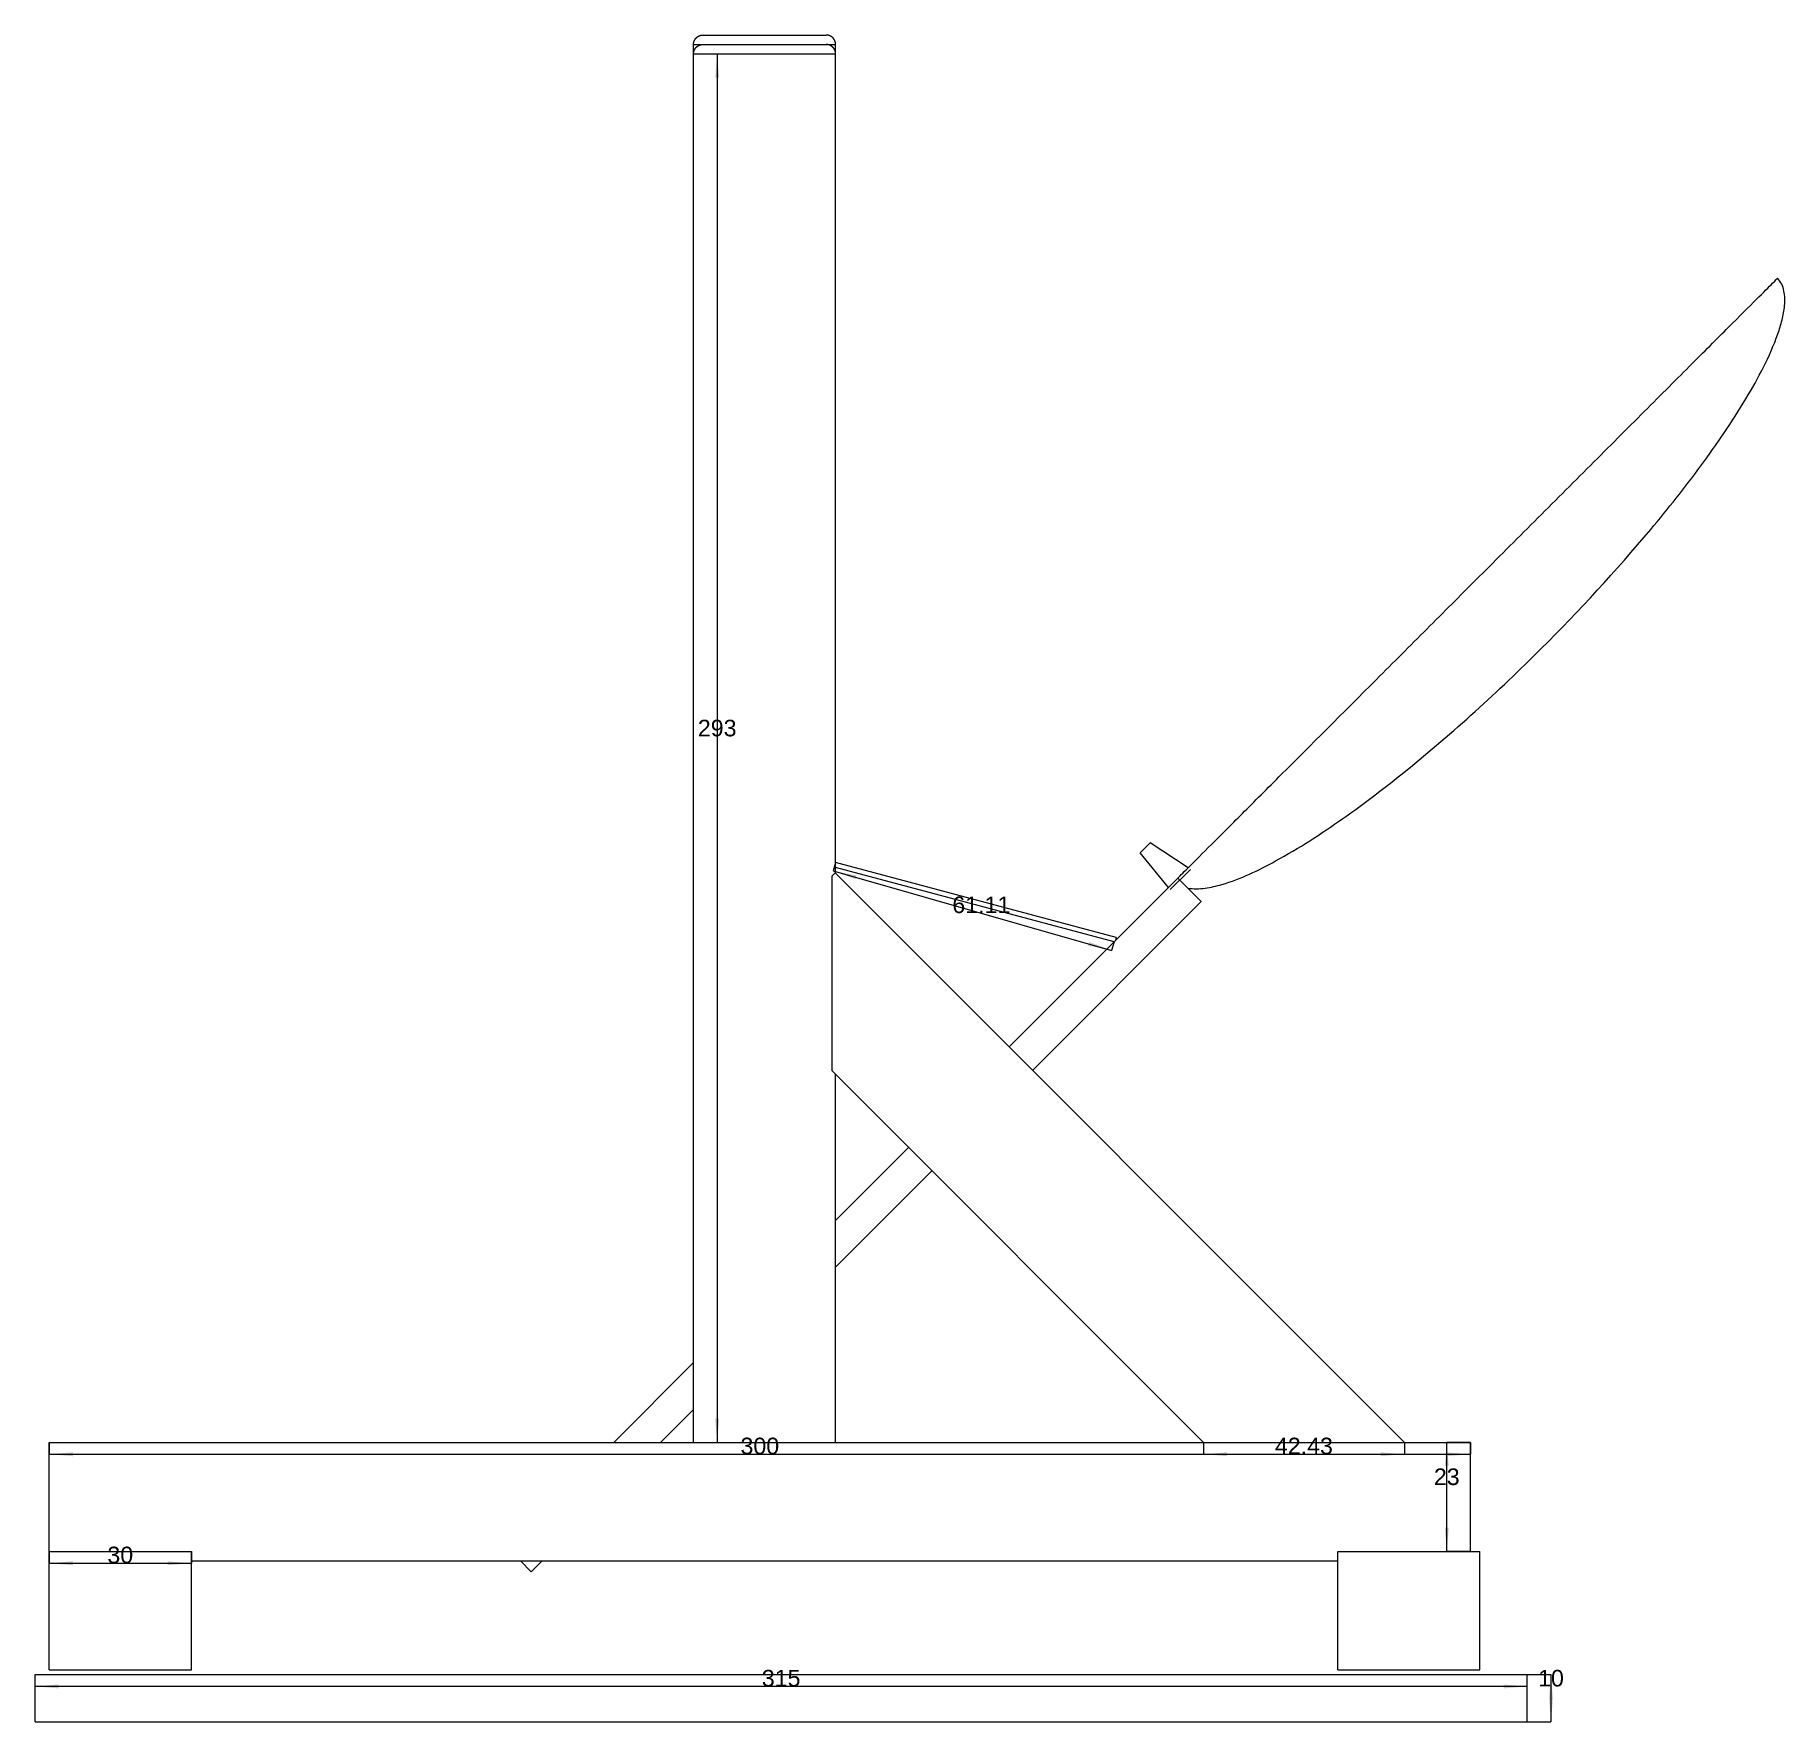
# Model space of a CAD drawing. Header units: millimetres. Extents: x 55 to 425, y 41 to 397.
import ezdxf
from ezdxf.enums import TextEntityAlignment as Align

# ---------------------------------------------------------------- set-up
doc = ezdxf.new("R2010")
doc.units = ezdxf.units.MM
doc.layers.get('0').update_dxf_attribs({"linetype": 'CONTINUOUS'})
for name, color, linetype in [('Dimension006', 7, 'CONTINUOUS'), ('Dimension007', 7, 'CONTINUOUS'), ('Dimension008', 7, 'CONTINUOUS'), ('Dimension009', 7, 'CONTINUOUS'), ('Dimension010', 7, 'CONTINUOUS'), ('Dimension011', 7, 'CONTINUOUS'), ('Dimension012', 7, 'CONTINUOUS'), ('Dimension013', 7, 'CONTINUOUS'), ('View001', 7, 'CONTINUOUS')]:
    doc.layers.add(name, color=color, linetype=linetype)
doc.styles.get("Standard").update_dxf_attribs({"font": 'arial.ttf'})
doc.dimstyles.get("Standard").update_dxf_attribs({"dimscale": 0, "dimtxt": 2.5, "dimasz": 2.5, "dimexe": 1.25, "dimexo": 0.625, "dimtad": 1, "dimtxsty": 'STANDARD', "dimcen": 2.5, "dimazin": 3, "dimtfac": 1, "dimtmove": 0, "dimatfit": 3})

# ---------------------------------------------------------------- blocks, each defined once
blk = doc.blocks.new('*Dimension006')
at = {"color": 0}
for points in [[(198.729, 388.412), (199.562, 388.412), (199.145, 393.412)], [(198.729, 105.412), (199.562, 105.412), (199.145, 100.412)]]:
    blk.add_solid(points, dxfattribs=at)
at = {"layer": 'Dimension006'}
for p, q in [((194.145, 393.412), (199.145, 393.412)), ((199.145, 393.412), (199.145, 100.412)), ((194.145, 100.412), (199.145, 100.412))]:
    blk.add_line(p, q, dxfattribs=at)
blk.add_text('293', height=3.5, dxfattribs=at).set_placement((199.145, 249.412), align=Align.CENTER)
blk = doc.blocks.new('*Dimension007')
at = {"color": 0}
for points in [[(63.1454, 75.3291), (63.1454, 74.4957), (58.1454, 74.9124)], [(83.1454, 75.3291), (83.1454, 74.4957), (88.1454, 74.9124)]]:
    blk.add_solid(points, dxfattribs=at)
at = {"layer": 'Dimension007'}
for p, q in [((58.1454, 77.4124), (58.1454, 74.9124)), ((58.1454, 74.9124), (88.1454, 74.9124)), ((88.1454, 77.4124), (88.1454, 74.9124))]:
    blk.add_line(p, q, dxfattribs=at)
blk.add_text('30', height=3.5, dxfattribs=at).set_placement((73.1454, 74.9124), align=Align.CENTER)
blk = doc.blocks.new('*Dimension008')
at = {"color": 0}
for points in [[(353.562, 95.4124), (352.729, 95.4124), (353.145, 100.412)], [(353.562, 82.4124), (352.729, 82.4124), (353.145, 77.4124)]]:
    blk.add_solid(points, dxfattribs=at)
at = {"layer": 'Dimension008'}
for p, q in [((358.145, 100.412), (353.145, 100.412)), ((353.145, 77.4124), (353.145, 100.412)), ((358.145, 77.4124), (353.145, 77.4124))]:
    blk.add_line(p, q, dxfattribs=at)
blk.add_text('23', height=3.5, dxfattribs=at).set_placement((353.145, 91.4124), align=Align.CENTER)
blk = doc.blocks.new('*Dimension009')
at = {"color": 0}
for points in [[(60.1454, 48.4957), (60.1454, 49.3291), (55.1454, 48.9124)], [(365.145, 48.4957), (365.145, 49.3291), (370.145, 48.9124)]]:
    blk.add_solid(points, dxfattribs=at)
at = {"layer": 'Dimension009'}
for p, q in [((55.1454, 41.4124), (55.1454, 48.9124)), ((370.145, 48.9124), (55.1454, 48.9124)), ((370.145, 41.4124), (370.145, 48.9124))]:
    blk.add_line(p, q, dxfattribs=at)
blk.add_text('315', height=3.5, dxfattribs=at).set_placement((212.645, 48.9124), align=Align.CENTER)
blk = doc.blocks.new('*Dimension010')
at = {"color": 0}
for points in [[(374.729, 46.4124), (375.562, 46.4124), (375.145, 51.4124)], [(374.729, 46.4124), (375.562, 46.4124), (375.145, 41.4124)]]:
    blk.add_solid(points, dxfattribs=at)
at = {"layer": 'Dimension010'}
for p, q in [((370.145, 51.4124), (375.145, 51.4124)), ((375.145, 51.4124), (375.145, 41.4124)), ((370.145, 41.4124), (375.145, 41.4124))]:
    blk.add_line(p, q, dxfattribs=at)
blk.add_text('10', height=3.5, dxfattribs=at).set_placement((375.145, 48.9124), align=Align.CENTER)
blk = doc.blocks.new('*Dimension011')
at = {"color": 0}
for points in [[(228.562, 220.059), (228.333, 219.258), (223.64, 221.031)], [(277.705, 206.025), (277.477, 205.224), (282.399, 204.252)]]:
    blk.add_solid(points, dxfattribs=at)
at = {"layer": 'Dimension011'}
for p, q in [((224.145, 222.803), (223.64, 221.031)), ((223.64, 221.031), (282.399, 204.252)), ((282.905, 206.023), (282.399, 204.252))]:
    blk.add_line(p, q, dxfattribs=at)
blk.add_text('61.11', height=3.5, dxfattribs=at).set_placement((254.898, 212.105), align=Align.CENTER)
blk = doc.blocks.new('*Dimension012')
at = {"color": 0}
for points in [[(63.1454, 98.3291), (63.1454, 97.4957), (58.1454, 97.9124)], [(353.145, 98.3291), (353.145, 97.4957), (358.145, 97.9124)]]:
    blk.add_solid(points, dxfattribs=at)
at = {"layer": 'Dimension012'}
for p, q in [((58.1454, 100.412), (58.1454, 97.9124)), ((358.145, 100.412), (358.145, 97.9124)), ((58.1454, 97.9124), (358.145, 97.9124))]:
    blk.add_line(p, q, dxfattribs=at)
blk.add_text('300', height=3.5, dxfattribs=at).set_placement((208.145, 97.9124), align=Align.CENTER)
blk = doc.blocks.new('*Dimension013')
at = {"color": 0}
for points in [[(306.781, 98.3291), (306.781, 97.4957), (301.781, 97.9124)], [(339.208, 98.3291), (339.208, 97.4957), (344.208, 97.9124)]]:
    blk.add_solid(points, dxfattribs=at)
at = {"layer": 'Dimension013'}
for p, q in [((301.781, 100.412), (301.781, 97.9124)), ((344.208, 100.412), (344.208, 97.9124)), ((301.781, 97.9124), (344.208, 97.9124))]:
    blk.add_line(p, q, dxfattribs=at)
blk.add_text('42.43', height=3.5, dxfattribs=at).set_placement((322.994, 97.9124), align=Align.CENTER)

msp = doc.modelspace()

# ---------------------------------------------------------------- linework, layer by layer
at = {"layer": 'View001'}
for p, q in [((194.145, 393.412), (194.145, 395.412)), ((194.145, 395.412), (224.145, 395.412)), ((196.145, 397.412), (222.145, 397.412)), ((196.145, 395.412), (222.145, 395.412)), ((224.145, 393.412), (224.145, 395.412)), ((194.145, 100.412), (194.145, 393.412)), ((194.145, 393.412), (224.145, 393.412)), ((224.145, 220.475), (224.145, 393.412)), ((288.431, 224.849), (290.552, 226.97)), ((298.532, 221.65), (290.552, 226.97)), ((283.357, 206.937), (224.145, 222.803)), ((282.905, 206.023), (224.145, 221.767)), ((294.416, 217.534), (288.431, 224.849)), ((224.023, 220.597), (223.316, 219.89)), ((223.316, 219.89), (223.316, 178.878)), ((344.208, 100.412), (224.023, 220.597)), ((260.751, 183.869), (296.381, 219.499)), ((294.795, 217.07), (299.038, 221.313)), ((301.331, 214.549), (296.381, 219.499)), ((265.701, 178.919), (301.331, 214.549)), ((283.357, 206.937), (283.188, 206.306)), ((301.781, 100.412), (223.316, 178.878)), ((224.145, 100.412), (224.145, 178.048)), ((224.145, 147.264), (239.538, 162.656)), ((224.145, 137.364), (244.487, 157.706)), ((177.294, 100.412), (194.145, 117.264)), ((187.194, 100.412), (194.145, 107.364)), ((58.1454, 77.4124), (58.1454, 100.412)), ((58.1454, 100.412), (358.145, 100.412)), ((358.145, 77.4124), (358.145, 100.412)), ((58.1454, 52.4124), (58.1454, 77.4124)), ((58.1454, 77.4124), (88.1454, 77.4124)), ((88.1454, 52.4124), (88.1454, 77.4124)), ((88.1454, 75.4124), (330.145, 75.4124)), ((159.909, 73.1279), (157.625, 75.4124)), ((159.909, 73.1279), (162.194, 75.4124)), ((330.145, 52.4124), (330.145, 77.4124)), ((330.145, 77.4124), (360.145, 77.4124)), ((360.145, 52.4124), (360.145, 77.4124)), ((58.1454, 52.4124), (88.1454, 52.4124)), ((330.145, 52.4124), (360.145, 52.4124)), ((55.1454, 41.4124), (55.1454, 51.4124)), ((55.1454, 51.4124), (370.145, 51.4124)), ((370.145, 41.4124), (370.145, 51.4124)), ((55.1454, 41.4124), (370.145, 41.4124))]:
    msp.add_line(p, q, dxfattribs=at)
for points in [[(194.145, 395.412), (194.158, 395.636), (194.196, 395.857), (194.258, 396.073), (194.344, 396.28), (194.452, 396.476), (194.582, 396.659), (194.731, 396.827), (194.898, 396.976), (195.081, 397.106), (195.278, 397.214), (195.485, 397.3), (195.7, 397.362), (195.922, 397.4), (196.145, 397.412)], [(194.145, 395.412), (194.158, 395.636), (194.196, 395.857), (194.258, 396.073), (194.344, 396.28), (194.452, 396.476), (194.582, 396.659), (194.731, 396.827), (194.898, 396.976), (195.081, 397.106), (195.278, 397.214), (195.485, 397.3), (195.7, 397.362), (195.922, 397.4), (196.145, 397.412)], [(194.145, 393.412), (194.158, 393.636), (194.196, 393.857), (194.258, 394.073), (194.344, 394.28), (194.452, 394.476), (194.582, 394.659), (194.731, 394.827), (194.898, 394.976), (195.081, 395.106), (195.278, 395.214), (195.485, 395.3), (195.7, 395.362), (195.922, 395.4), (196.145, 395.412)], [(194.145, 393.412), (194.158, 393.636), (194.196, 393.857), (194.258, 394.073), (194.344, 394.28), (194.452, 394.476), (194.582, 394.659), (194.731, 394.827), (194.898, 394.976), (195.081, 395.106), (195.278, 395.214), (195.485, 395.3), (195.7, 395.362), (195.922, 395.4), (196.145, 395.412)]]:
    msp.add_open_spline(points, degree=1, dxfattribs=at)
for points, degree, knots in [([(224.145, 395.412), (224.133, 395.636), (224.095, 395.857), (224.033, 396.073), (223.947, 396.28), (223.839, 396.476), (223.709, 396.659), (223.56, 396.827), (223.392, 396.976), (223.21, 397.106), (223.013, 397.214), (222.806, 397.3), (222.59, 397.362), (222.369, 397.4), (222.145, 397.412)], 1, [0, 0, 0.1122, 0.224399, 0.336599, 0.448799, 0.560999, 0.673198, 0.785398, 0.897598, 1.0098, 1.122, 1.2342, 1.3464, 1.4586, 1.5708, 1.5708]), ([(224.145, 395.412), (224.133, 395.636), (224.095, 395.857), (224.033, 396.073), (223.947, 396.28), (223.839, 396.476), (223.709, 396.659), (223.56, 396.827), (223.392, 396.976), (223.21, 397.106), (223.013, 397.214), (222.806, 397.3), (222.59, 397.362), (222.369, 397.4), (222.145, 397.412)], 1, [0, 0, 0.1122, 0.224399, 0.336599, 0.448799, 0.560999, 0.673198, 0.785398, 0.897598, 1.0098, 1.122, 1.2342, 1.3464, 1.4586, 1.5708, 1.5708]), ([(224.145, 393.412), (224.133, 393.636), (224.095, 393.857), (224.033, 394.073), (223.947, 394.28), (223.839, 394.476), (223.709, 394.659), (223.56, 394.827), (223.392, 394.976), (223.21, 395.106), (223.013, 395.214), (222.806, 395.3), (222.59, 395.362), (222.369, 395.4), (222.145, 395.412)], 1, [0, 0, 0.1122, 0.224399, 0.336599, 0.448799, 0.560999, 0.673198, 0.785398, 0.897598, 1.0098, 1.122, 1.2342, 1.3464, 1.4586, 1.5708, 1.5708]), ([(224.145, 393.412), (224.133, 393.636), (224.095, 393.857), (224.033, 394.073), (223.947, 394.28), (223.839, 394.476), (223.709, 394.659), (223.56, 394.827), (223.392, 394.976), (223.21, 395.106), (223.013, 395.214), (222.806, 395.3), (222.59, 395.362), (222.369, 395.4), (222.145, 395.412)], 1, [0, 0, 0.1122, 0.224399, 0.336599, 0.448799, 0.560999, 0.673198, 0.785398, 0.897598, 1.0098, 1.122, 1.2342, 1.3464, 1.4586, 1.5708, 1.5708]), ([(296.381, 219.499), (296.909, 220.027), (297.75, 220.868), (298.929, 222.047), (300.108, 223.226), (301.625, 224.744), (303.481, 226.599), (305.334, 228.452), (307.524, 230.642), (310.011, 233.13), (312.498, 235.616), (315.281, 238.399), (318.291, 241.409), (324.307, 247.425), (331.23, 254.348), (338.306, 261.424), (341.843, 264.962), (345.418, 268.536), (348.943, 272.062), (352.47, 275.588), (355.948, 279.066), (359.313, 282.431), (363.063, 286.181), (366.953, 290.071), (370.893, 294.012), (374.833, 297.951), (378.821, 301.94), (382.739, 305.857), (386.656, 309.774), (390.499, 313.618), (394.138, 317.256), (397.776, 320.894), (401.207, 324.325), (404.313, 327.431), (407.421, 330.539), (410.202, 333.32), (412.579, 335.698), (414.959, 338.077), (416.935, 340.053), (418.485, 341.603), (420.036, 343.154), (421.162, 344.28), (421.89, 345.009), (422.62, 345.738), (422.953, 346.072), (422.953, 346.071)], 3, [4.87344, 4.87344, 4.87344, 4.87344, 5.04966, 5.04966, 5.04966, 5.22588, 5.22588, 5.22588, 5.4021, 5.4021, 5.4021, 5.57831, 5.57831, 5.57831, 5.93075, 5.93075, 5.93075, 6.10697, 6.10697, 6.10697, 6.28319, 6.28319, 6.28319, 6.47953, 6.47953, 6.47953, 6.67588, 6.67588, 6.67588, 6.87223, 6.87223, 6.87223, 7.06858, 7.06858, 7.06858, 7.26493, 7.26493, 7.26493, 7.46128, 7.46128, 7.46128, 7.65763, 7.65763, 7.65763, 7.85398, 7.85398, 7.85398, 7.85398]), ([(298.481, 217.399), (299.678, 217.17), (300.929, 217.211), (302.133, 217.37), (303.342, 217.532), (304.504, 217.812), (305.694, 218.154), (307.676, 218.739), (309.601, 219.498), (311.485, 220.343), (313.369, 221.189), (315.213, 222.122), (317.026, 223.11), (321.924, 225.79), (326.614, 228.83), (331.18, 232.039), (335.744, 235.254), (340.184, 238.638), (344.527, 242.146), (349.518, 246.176), (354.383, 250.361), (359.14, 254.664), (363.897, 258.97), (368.546, 263.39), (373.087, 267.922), (381.147, 275.97), (388.882, 284.33), (396.188, 293.068), (399.839, 297.438), (403.382, 301.899), (406.763, 306.479), (410.141, 311.06), (413.36, 315.758), (416.297, 320.64), (417.607, 322.824), (418.853, 325.047), (420, 327.321), (421.145, 329.596), (422.193, 331.923), (423.036, 334.327), (423.381, 335.323), (423.677, 336.285), (423.922, 337.272), (424.165, 338.258), (424.358, 339.269), (424.45, 340.3), (424.541, 341.329), (424.532, 342.378), (424.325, 343.376), (424.115, 344.372), (423.707, 345.316), (422.953, 346.071)], 3, [0.0434008, 0.0434008, 0.0434008, 0.0434008, 0.0931289, 0.0931289, 0.0931289, 0.142857, 0.142857, 0.142857, 0.214286, 0.214286, 0.214286, 0.285714, 0.285714, 0.285714, 0.357143, 0.357143, 0.357143, 0.428571, 0.428571, 0.428571, 0.5, 0.5, 0.5, 0.571429, 0.571429, 0.571429, 0.642857, 0.642857, 0.642857, 0.678571, 0.678571, 0.678571, 0.714286, 0.714286, 0.714286, 0.785714, 0.785714, 0.785714, 0.857143, 0.857143, 0.857143, 0.892857, 0.892857, 0.892857, 0.928571, 0.928571, 0.928571, 0.964286, 0.964286, 0.964286, 1, 1, 1, 1])]:
    msp.add_open_spline(points, degree=degree, knots=knots, dxfattribs=at)

# ---------------------------------------------------------------- dimensions: what is measured, and where the dimension line sits
at = {"layer": 'Dimension006'}
dim = msp.add_aligned_dim(p1=(194.145, 393.412), p2=(194.145, 100.412), distance=5, text='293', dimstyle='STANDARD', dxfattribs=at)
dim.commit()
dim.dimension.update_dxf_attribs({"geometry": '*Dimension006', "text_midpoint": (194.145, 249.412)})
at = {"layer": 'Dimension007'}
dim = msp.add_aligned_dim(p1=(58.1454, 77.4124), p2=(88.1454, 77.4124), distance=-2.5, text='30', dimstyle='STANDARD', dxfattribs=at)
dim.commit()
dim.dimension.update_dxf_attribs({"geometry": '*Dimension007', "text_midpoint": (73.1454, 79.9124)})
at = {"layer": 'Dimension008'}
dim = msp.add_aligned_dim(p1=(358.145, 77.4124), p2=(358.145, 100.412), distance=5, text='23', dimstyle='STANDARD', dxfattribs=at)
dim.commit()
dim.dimension.update_dxf_attribs({"geometry": '*Dimension008', "text_midpoint": (358.145, 91.4124)})
at = {"layer": 'Dimension009'}
dim = msp.add_aligned_dim(p1=(370.145, 41.4124), p2=(55.1454, 41.4124), distance=-7.5, text='315', dimstyle='STANDARD', dxfattribs=at)
dim.commit()
dim.dimension.update_dxf_attribs({"geometry": '*Dimension009', "text_midpoint": (212.645, 43.9124)})
at = {"layer": 'Dimension010'}
dim = msp.add_aligned_dim(p1=(370.145, 51.4124), p2=(370.145, 41.4124), distance=5, text='10', dimstyle='STANDARD', dxfattribs=at)
dim.commit()
dim.dimension.update_dxf_attribs({"geometry": '*Dimension010', "text_midpoint": (370.145, 48.9124)})
at = {"layer": 'Dimension011'}
dim = msp.add_aligned_dim(p1=(224.145, 222.803), p2=(282.905, 206.023), distance=-1.8423, text='61.11', dimstyle='STANDARD', dxfattribs=at)
dim.commit()
dim.dimension.update_dxf_attribs({"geometry": '*Dimension011', "text_midpoint": (253.525, 216.913)})
at = {"layer": 'Dimension012'}
dim = msp.add_aligned_dim(p1=(58.1454, 100.412), p2=(358.145, 100.412), distance=-2.4996, text='300', dimstyle='STANDARD', dxfattribs=at)
dim.commit()
dim.dimension.update_dxf_attribs({"geometry": '*Dimension012', "text_midpoint": (208.145, 102.912)})
at = {"layer": 'Dimension013'}
dim = msp.add_aligned_dim(p1=(301.781, 100.412), p2=(344.208, 100.412), distance=-2.4996, text='42.43', dimstyle='STANDARD', dxfattribs=at)
dim.commit()
dim.dimension.update_dxf_attribs({"geometry": '*Dimension013', "text_midpoint": (322.994, 102.912)})

doc.saveas('drawing.dxf')
